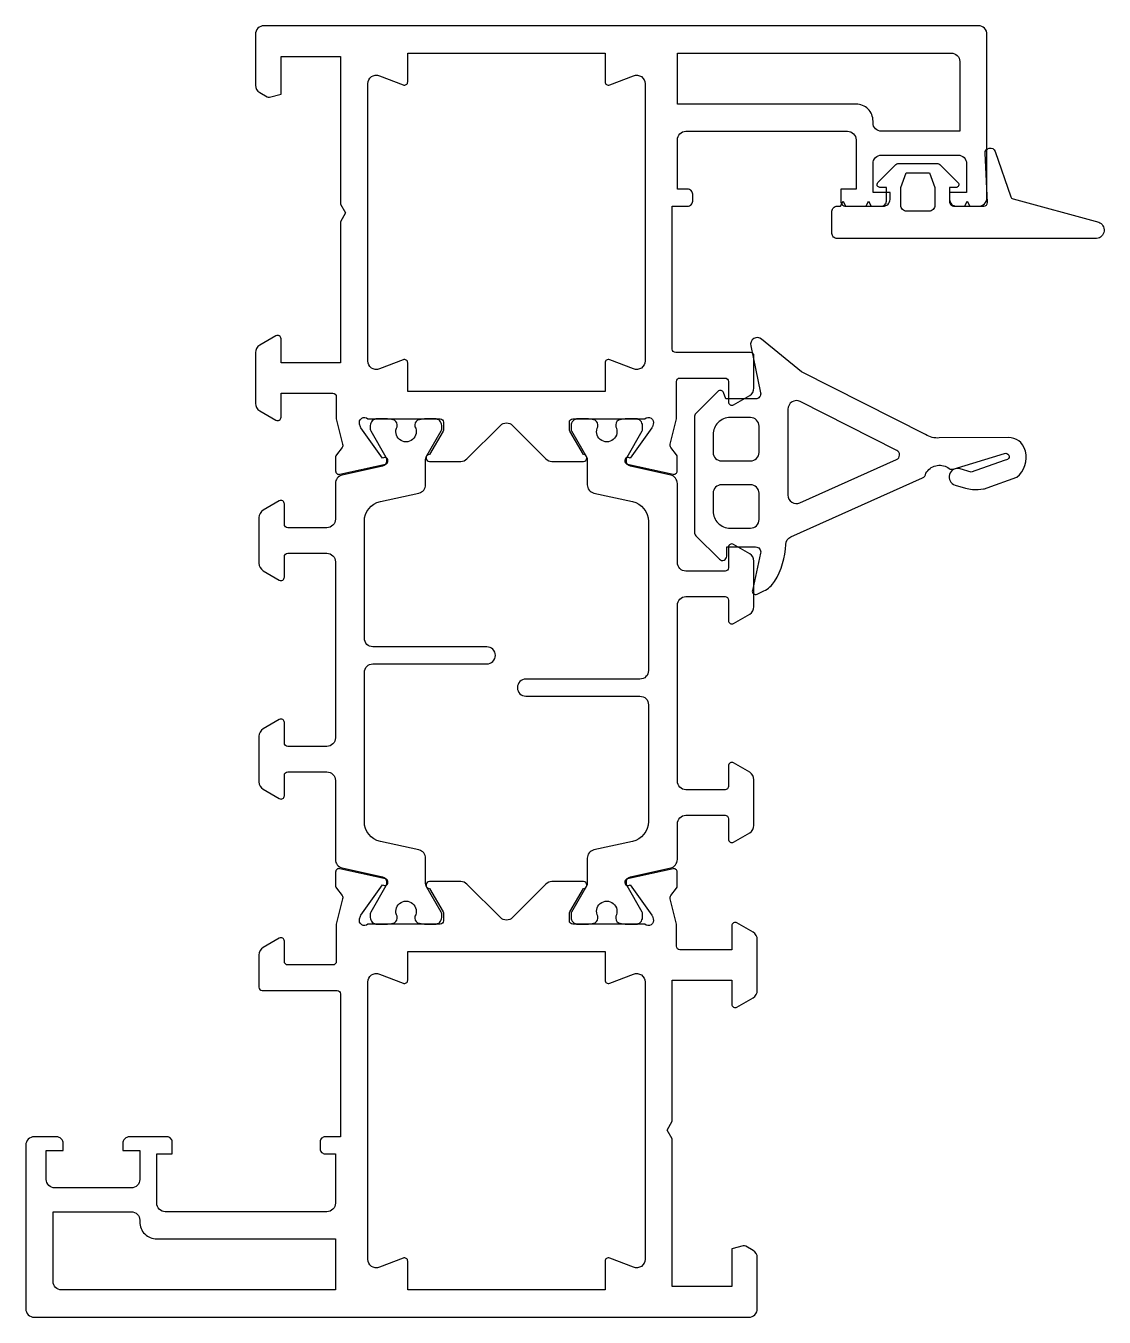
# Model space of a CAD drawing. Header units: millimetres. Extents: x 0 to 63.4, y 0 to 75.9.
import ezdxf

# ---------------------------------------------------------------- set-up
doc = ezdxf.new("R2010")
doc.units = ezdxf.units.MM
doc.layers.add('Aluminium', color=4, linetype='Continuous')
doc.layers.add('Rubber', color=1, linetype='Continuous')

msp = doc.modelspace()

# ---------------------------------------------------------------- linework, layer by layer
at = {"layer": 'Aluminium'}
for points in [[(14, 75.9, 0.414214), (13.5, 75.4), (13.5, 72.407, 0.267949), (13.75, 71.974), (14.178, 71.727, 0.198912), (14.33, 71.707), (15, 71.886), (15, 74.1), (18.5, 74.1), (18.5, 65.42), (18.8, 64.9), (18.5, 64.38), (18.5, 56.1), (15, 56.1), (15, 57.5, 0.57735), (14.7, 57.673), (13.75, 57.125, 0.267949), (13.5, 56.692), (13.5, 53.708, 0.267949), (13.75, 53.275), (14.7, 52.727, 0.57735), (15, 52.9), (15, 54.3), (18.05, 54.3, -0.414214), (18.25, 54.1), (18.25, 53.1), (18.25, 53.1), (18.25, 52.8), (18.623, 51.304, -0.244146), (18.589, 51.122), (18.253, 50.692, 0.167343), (18.21, 50.569), (18.21, 49.735, 0.479656), (18.454, 49.539), (21.133, 50.133, 1.238134), (20.97, 50.489), (19.696, 52.275, -0.080897), (19.667, 52.333), (19.618, 52.493, -0.767327), (20.11, 52.8), (24.35, 52.8, -0.414214), (24.55, 52.6), (24.55, 52.184, -0.131652), (24.523, 52.084), (23.724, 50.7, 1), (23.724, 50.3), (24.85, 50.3), (25.05, 50.3), (25.574, 50.3, 0.198912), (25.928, 50.446), (27.896, 52.415, -0.414214), (28.604, 52.415), (30.572, 50.446, 0.198913), (30.926, 50.3), (32.776, 50.3, 1), (32.776, 50.7), (31.977, 52.084, -0.131652), (31.95, 52.184), (31.95, 52.6, -0.414214), (32.15, 52.8), (36.39, 52.8, -0.767327), (36.882, 52.493), (36.833, 52.333, -0.080897), (36.804, 52.275), (35.53, 50.489, 1.238134), (35.367, 50.133), (38.046, 49.539, 0.479656), (38.29, 49.735), (38.29, 50.569, 0.167343), (38.247, 50.692), (37.911, 51.122, -0.244146), (37.877, 51.304), (38.25, 52.8), (38.25, 55, -0.414214), (38.45, 55.2), (41.1, 55.2, -0.414214), (41.3, 55), (41.3, 53.8, 0.57735), (41.6, 53.627), (42.55, 54.175, 0.267949), (42.8, 54.608), (42.8, 56.5, 0.414214), (42.6, 56.7), (38.2, 56.7, -0.414214), (38, 56.9), (38, 65.3), (38.9, 65.3, 0.414214), (39.2, 65.6), (39.2, 66, 0.414214), (38.9, 66.3), (38.3, 66.3), (38.3, 69.2, -0.414214), (38.8, 69.7), (48.3, 69.7, -0.414214), (48.8, 69.2), (48.8, 66.3), (47.9, 66.3), (47.9, 65.6, 0.414214), (48.2, 65.3), (50.4, 65.3, 0.414214), (50.8, 65.7), (50.8, 66.1), (49.8, 66.1), (49.8, 67.8, -0.414214), (50.3, 68.3), (54.8, 68.3, -0.414214), (55.3, 67.8), (55.3, 66.1), (54.3, 66.1), (54.3, 65.7, 0.414214), (54.7, 65.3), (56, 65.3, 0.414214), (56.5, 65.8), (56.5, 75.4, 0.414214), (56, 75.9)], [(22.45, 74.3), (34.05, 74.3), (34.05, 72.611, 0.52726), (34.322, 72.424), (35.719, 72.966, -0.52726), (36.4, 72.5), (36.4, 56.2, -0.52726), (35.719, 55.734), (34.322, 56.276, 0.52726), (34.05, 56.089), (34.05, 54.4), (22.45, 54.4), (22.45, 56.089, 0.52726), (22.178, 56.276), (20.781, 55.734, -0.52726), (20.1, 56.2), (20.1, 72.5, -0.52726), (20.781, 72.966), (22.178, 72.424, 0.52726), (22.45, 72.611)], [(50.3, 69.7, -0.414214), (49.8, 70.2), (49.8, 70.3, 0.414214), (48.8, 71.3), (38.3, 71.3), (38.3, 74.3), (54.4, 74.3, -0.414214), (54.9, 73.8), (54.9, 69.7)], [(42.5, 0, 0.414214), (43, 0.5), (43, 3.493, 0.267949), (42.75, 3.926), (42.322, 4.173, 0.198912), (42.17, 4.193), (41.5, 4.014), (41.5, 1.8), (38, 1.8), (38, 10.48), (37.7, 11), (38, 11.52), (38, 19.8), (41.5, 19.8), (41.5, 18.4, 0.57735), (41.8, 18.227), (42.75, 18.775, 0.267949), (43, 19.208), (43, 22.192, 0.267949), (42.75, 22.625), (41.8, 23.173, 0.57735), (41.5, 23), (41.5, 21.6), (38.45, 21.6, -0.414214), (38.25, 21.8), (38.25, 22.8), (38.25, 22.8), (38.25, 23.1), (37.877, 24.596, -0.244146), (37.911, 24.778), (38.247, 25.208, 0.167343), (38.29, 25.331), (38.29, 26.165, 0.479656), (38.046, 26.361), (35.367, 25.767, 1.238134), (35.53, 25.411), (36.804, 23.625, -0.080897), (36.833, 23.567), (36.882, 23.407, -0.767327), (36.39, 23.1), (32.15, 23.1, -0.414214), (31.95, 23.3), (31.95, 23.716, -0.131652), (31.977, 23.816), (32.776, 25.2, 1), (32.776, 25.6), (31.65, 25.6), (31.45, 25.6), (30.926, 25.6, 0.198912), (30.572, 25.454), (28.604, 23.485, -0.414214), (27.896, 23.485), (25.928, 25.454, 0.198913), (25.574, 25.6), (23.724, 25.6, 1), (23.724, 25.2), (24.523, 23.816, -0.131652), (24.55, 23.716), (24.55, 23.3, -0.414214), (24.35, 23.1), (20.11, 23.1, -0.767327), (19.618, 23.407), (19.667, 23.567, -0.080897), (19.696, 23.625), (20.97, 25.411, 1.238134), (21.133, 25.767), (18.454, 26.361, 0.479656), (18.21, 26.165), (18.21, 25.331, 0.167343), (18.253, 25.208), (18.589, 24.778, -0.244146), (18.623, 24.596), (18.25, 23.1), (18.25, 20.9, -0.414214), (18.05, 20.7), (15.4, 20.7, -0.414214), (15.2, 20.9), (15.2, 22.1, 0.57735), (14.9, 22.273), (13.95, 21.725, 0.267949), (13.7, 21.292), (13.7, 19.4, 0.414214), (13.9, 19.2), (18.3, 19.2, -0.414214), (18.5, 19), (18.5, 10.6), (17.6, 10.6, 0.414214), (17.3, 10.3), (17.3, 9.9, 0.414214), (17.6, 9.6), (18.2, 9.6), (18.2, 6.7, -0.414214), (17.7, 6.2), (8.2, 6.2, -0.414214), (7.7, 6.7), (7.7, 9.6), (8.6, 9.6), (8.6, 10.3, 0.414214), (8.3, 10.6), (6.1, 10.6, 0.414214), (5.7, 10.2), (5.7, 9.8), (6.7, 9.8), (6.7, 8.1, -0.414214), (6.2, 7.6), (1.7, 7.6, -0.414214), (1.2, 8.1), (1.2, 9.8), (2.2, 9.8), (2.2, 10.2, 0.414214), (1.8, 10.6), (0.5, 10.6, 0.414214), (0, 10.1), (0, 0.5, 0.414214), (0.5, 0)], [(34.05, 1.6), (22.45, 1.6), (22.45, 3.289, 0.52726), (22.178, 3.476), (20.781, 2.934, -0.52726), (20.1, 3.4), (20.1, 19.7, -0.52726), (20.781, 20.166), (22.178, 19.624, 0.52726), (22.45, 19.811), (22.45, 21.5), (34.05, 21.5), (34.05, 19.811, 0.52726), (34.322, 19.624), (35.719, 20.166, -0.52726), (36.4, 19.7), (36.4, 3.4, -0.52726), (35.719, 2.934), (34.322, 3.476, 0.52726), (34.05, 3.289)], [(6.2, 6.2, -0.414214), (6.7, 5.7), (6.7, 5.6, 0.414214), (7.7, 4.6), (18.2, 4.6), (18.2, 1.6), (2.1, 1.6, -0.414214), (1.6, 2.1), (1.6, 6.2)]]:
    msp.add_lwpolyline(points, format="xyb", close=True, dxfattribs=at)
at = {"layer": 'Rubber'}
for points in [[(56.971, 68.52), (57.896, 65.855, 0.247996), (58.033, 65.727), (63.066, 64.364, -0.787862), (62.943, 63.4), (47.688, 63.4, -0.414214), (47.388, 63.7), (47.388, 65, -0.414214), (47.688, 65.3), (47.891, 65.3), (48.041, 65.6), (48.191, 65.3), (49.391, 65.3), (49.541, 65.6), (49.691, 65.3), (50.288, 65.3, 0.414214), (50.588, 65.6), (50.588, 66.4), (50.208, 66.4, -0.668179), (50.088, 66.69), (51.148, 67.75, -0.198912), (51.268, 67.8), (53.608, 67.8, -0.198912), (53.729, 67.75), (54.789, 66.69, -0.668179), (54.668, 66.4), (54.288, 66.4), (54.288, 65.6, 0.414214), (54.588, 65.3), (55.188, 65.3), (55.338, 65.6), (55.488, 65.3), (56.322, 65.3, 0.427803), (56.522, 65.509), (56.388, 68.408, -0.865499)], [(51.788, 65, -0.414214), (51.438, 65.35), (51.438, 66.4), (51.748, 67.25), (53.129, 67.25), (53.438, 66.4), (53.438, 65.35, -0.414214), (53.088, 65)], [(56.303, 48.679, 0.026683), (56.508, 48.738), (58.259, 49.365, 0.283744), (58.759, 50.906), (58.729, 50.991), (58.729, 50.991, 0.332379), (57.766, 51.701), (53.696, 51.677, -0.168772), (52.893, 51.881), (52.893, 51.881), (52.893, 51.881), (45.6, 55.57), (43.253, 57.485, 0.707924), (42.609, 57.092), (43.193, 54.337, -0.476893), (42.9, 53.975), (41.15, 53.975), (41.016, 54.343, 0.548619), (40.687, 54.416), (39.388, 53.117, 0.198912), (39.3, 52.905), (39.3, 46.145, 0.198912), (39.388, 45.933), (40.773, 44.548, 0.668179), (41.2, 44.725), (41.2, 45.275), (42.9, 45.275, -0.479656), (43.193, 44.91), (42.707, 42.718, 0.624869), (42.988, 42.494), (43.386, 42.684, 0.143709), (44.015, 43.247, 0.131364), (44.673, 45.423, -0.286669), (44.968, 45.863), (52.706, 49.335, 0.26602), (52.91, 49.599, -0.428522), (54.203, 49.933, 0.28969), (54.512, 49.847), (57.531, 50.759, -0.91492), (57.713, 50.415), (57.515, 50.353), (55.57, 49.669), (54.918, 49.868, 1), (54.626, 48.911), (55.228, 48.728, 0.052658), (55.64, 48.648, 0.052658)], [(45.526, 53.815, 0.559094), (44.8, 53.369), (44.8, 48.314, 0.543876), (45.505, 47.858), (51.183, 50.405, 0.630953), (51.195, 50.946)], [(13.7, 46.992), (13.7, 44.308, 0.267949), (13.95, 43.875), (14.9, 43.327, 0.57735), (15.2, 43.5), (15.2, 44.7, -0.414214), (15.4, 44.9), (17.7, 44.9, -0.414214), (18.2, 44.4), (18.2, 34.05, -0.414214), (17.7, 33.55), (15.4, 33.55, -0.414214), (15.2, 33.75), (15.2, 34.95, 0.57735), (14.9, 35.123), (13.95, 34.575, 0.267949), (13.7, 34.142), (13.7, 31.458, 0.267949), (13.95, 31.025), (14.9, 30.477, 0.57735), (15.2, 30.65), (15.2, 31.85, -0.414214), (15.4, 32.05), (17.7, 32.05, -0.414214), (18.2, 31.55), (18.2, 26.9, 0.351665), (18.592, 26.412), (20.965, 25.886, -0.351665), (21.2, 25.593), (21.2, 25.493, -0.131652), (21.16, 25.343), (20.277, 23.813, 0.131652), (20.25, 23.713), (20.25, 23.5, 0.414214), (20.65, 23.1), (21.232, 23.1, 0.044632), (21.267, 23.103, -0.012287), (21.564, 23.149, 0.37684), (21.825, 23.447), (21.825, 23.56, -1.69614), (22.875, 23.56), (22.875, 23.447, 0.37684), (23.136, 23.149, -0.012287), (23.433, 23.103, 0.044632), (23.468, 23.1), (24.05, 23.1, 0.414214), (24.45, 23.5), (24.45, 23.706, 0.131652), (24.423, 23.806), (23.54, 25.336, -0.131652), (23.5, 25.486), (23.5, 26.971, 0.351665), (23.108, 27.459), (20.84, 27.962, -0.351665), (19.9, 29.134), (19.9, 37.9, -0.414214), (20.4, 38.4), (27.1, 38.4, 1), (27.1, 39.4), (20.4, 39.4, -0.414214), (19.9, 39.9), (19.9, 46.767, -0.351665), (20.84, 47.938), (23.108, 48.441, 0.351665), (23.5, 48.929), (23.5, 50.414, -0.131652), (23.54, 50.564), (24.423, 52.094, 0.131652), (24.45, 52.194), (24.45, 52.4, 0.414214), (24.05, 52.8), (23.468, 52.8, 0.044632), (23.433, 52.797, -0.012287), (23.136, 52.751, 0.37684), (22.875, 52.453), (22.875, 52.34, -1.69614), (21.825, 52.34), (21.825, 52.453, 0.37684), (21.564, 52.751, -0.012287), (21.267, 52.797, 0.044632), (21.232, 52.8), (20.65, 52.8, 0.414214), (20.25, 52.4), (20.25, 52.187, 0.131652), (20.277, 52.087), (21.16, 50.557, -0.131652), (21.2, 50.407), (21.2, 50.307, -0.351665), (20.965, 50.014), (18.592, 49.488, 0.351665), (18.2, 49), (18.2, 46.9, -0.414214), (17.7, 46.4), (15.4, 46.4, -0.414214), (15.2, 46.6), (15.2, 47.8, 0.57735), (14.9, 47.973), (13.95, 47.425, 0.267949)], [(42.8, 28.908), (42.8, 31.592, 0.267949), (42.55, 32.025), (41.6, 32.573, 0.57735), (41.3, 32.4), (41.3, 31.2, -0.414214), (41.1, 31), (38.8, 31, -0.414214), (38.3, 31.5), (38.3, 41.85, -0.414214), (38.8, 42.35), (41.1, 42.35, -0.414214), (41.3, 42.15), (41.3, 40.95, 0.57735), (41.6, 40.777), (42.55, 41.325, 0.267949), (42.8, 41.758), (42.8, 44.442, 0.267949), (42.55, 44.875), (41.6, 45.423, 0.57735), (41.3, 45.25), (41.3, 44.05, -0.414214), (41.1, 43.85), (38.8, 43.85, -0.414214), (38.3, 44.35), (38.3, 49, 0.351665), (37.908, 49.488), (35.535, 50.014, -0.351665), (35.3, 50.307), (35.3, 50.407, -0.131652), (35.34, 50.557), (36.223, 52.087, 0.131652), (36.25, 52.187), (36.25, 52.4, 0.414214), (35.85, 52.8), (35.268, 52.8, 0.044632), (35.233, 52.797, -0.012287), (34.936, 52.751, 0.37684), (34.675, 52.453), (34.675, 52.34, -1.69614), (33.625, 52.34), (33.625, 52.453, 0.37684), (33.364, 52.751, -0.012287), (33.067, 52.797, 0.044632), (33.032, 52.8), (32.45, 52.8, 0.414214), (32.05, 52.4), (32.05, 52.194, 0.131652), (32.077, 52.094), (32.96, 50.564, -0.131652), (33, 50.414), (33, 48.929, 0.351665), (33.392, 48.441), (35.66, 47.938, -0.351665), (36.6, 46.767), (36.6, 38, -0.414214), (36.1, 37.5), (29.4, 37.5, 1), (29.4, 36.5), (36.1, 36.5, -0.414214), (36.6, 36), (36.6, 29.134, -0.351665), (35.66, 27.962), (33.392, 27.459, 0.351665), (33, 26.971), (33, 25.486, -0.131652), (32.96, 25.336), (32.077, 23.806, 0.131652), (32.05, 23.706), (32.05, 23.5, 0.414214), (32.45, 23.1), (33.032, 23.1, 0.044632), (33.067, 23.103, -0.012287), (33.364, 23.149, 0.37684), (33.625, 23.447), (33.625, 23.56, -1.69614), (34.675, 23.56), (34.675, 23.447, 0.37684), (34.936, 23.149, -0.012287), (35.233, 23.103, 0.044632), (35.268, 23.1), (35.85, 23.1, 0.414214), (36.25, 23.5), (36.25, 23.713, 0.131652), (36.223, 23.813), (35.34, 25.343, -0.131652), (35.3, 25.493), (35.3, 25.593, -0.351665), (35.535, 25.886), (37.908, 26.412, 0.351665), (38.3, 26.9), (38.3, 29, -0.414214), (38.8, 29.5), (41.1, 29.5, -0.414214), (41.3, 29.3), (41.3, 28.1, 0.57735), (41.6, 27.927), (42.55, 28.475, 0.267949)], [(42.6, 52.875), (41.4, 52.875, 0.414214), (40.4, 51.875), (40.4, 50.825, 0.414214), (40.9, 50.325), (42.6, 50.325, 0.414214), (43.1, 50.825), (43.1, 52.375, 0.414214)], [(42.6, 48.925), (40.9, 48.925, 0.414214), (40.4, 48.425), (40.4, 47.375, 0.414214), (41.4, 46.375), (42.6, 46.375, 0.414214), (43.1, 46.875), (43.1, 48.425, 0.414214)]]:
    msp.add_lwpolyline(points, format="xyb", close=True, dxfattribs=at)

doc.saveas('drawing.dxf')
